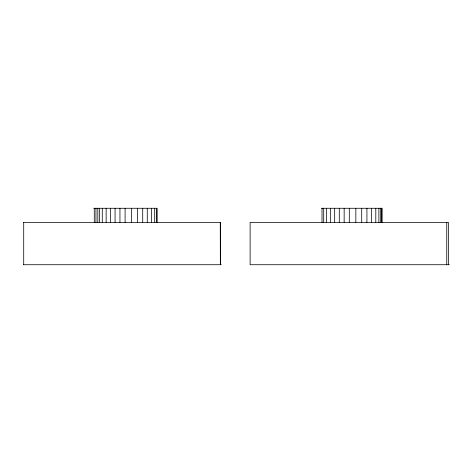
<?xml version="1.0" encoding="UTF-8"?>
<svg xmlns="http://www.w3.org/2000/svg" width="473" height="473" viewBox="0 0 473 473"><rect width="100%" height="100%" fill="white"/><g stroke="black" fill="none" stroke-linecap="round" stroke-linejoin="round"><path stroke-width="0.71" d="M93.701 208.274L157.148 208.274L157.148 222.387M321.445 208.274L382.143 208.274L382.143 222.387M23.65 222.387L220.347 222.387L220.347 264.726L220.282 222.387M23.65 264.726L221.287 264.726M449.35 264.726L250.122 264.726L250.122 222.387L448.41 222.387L448.41 264.726M446.754 222.387L446.754 264.726M381.522 208.274L381.522 222.387M381.356 208.274L381.356 222.387M380.735 208.274L380.735 222.387M378.885 208.274L378.885 222.387M375.799 208.274L375.799 222.387M371.476 208.274L371.476 222.387M366.924 208.274L366.924 222.387M361.709 208.274L361.709 222.387M355.838 208.274L355.838 222.387M349.305 208.274L349.305 222.387M344.155 208.274L344.155 222.387M339.283 208.274L339.283 222.387M334.677 208.274L334.677 222.387M330.349 208.274L330.349 222.387M326.476 208.274L326.476 222.387M323.703 208.274L323.703 222.387M322.024 208.274L322.024 222.387M156.533 208.274L156.533 222.387M154.677 208.274L154.677 222.387M151.591 208.274L151.591 222.387M147.269 208.274L147.269 222.387M142.716 208.274L142.716 222.387M137.507 208.274L137.507 222.387M131.636 208.274L131.636 222.387M125.097 208.274L125.097 222.387M119.953 208.274L119.953 222.387M115.075 208.274L115.075 222.387M110.475 208.274L110.475 222.387M106.147 208.274L106.147 222.387M102.274 208.274L102.274 222.387M99.496 208.274L99.496 222.387M97.822 208.274L97.822 222.387M95.954 208.274L95.954 222.387M94.281 208.274L94.281 222.387M23.709 222.387L23.709 264.726"/></g></svg>
